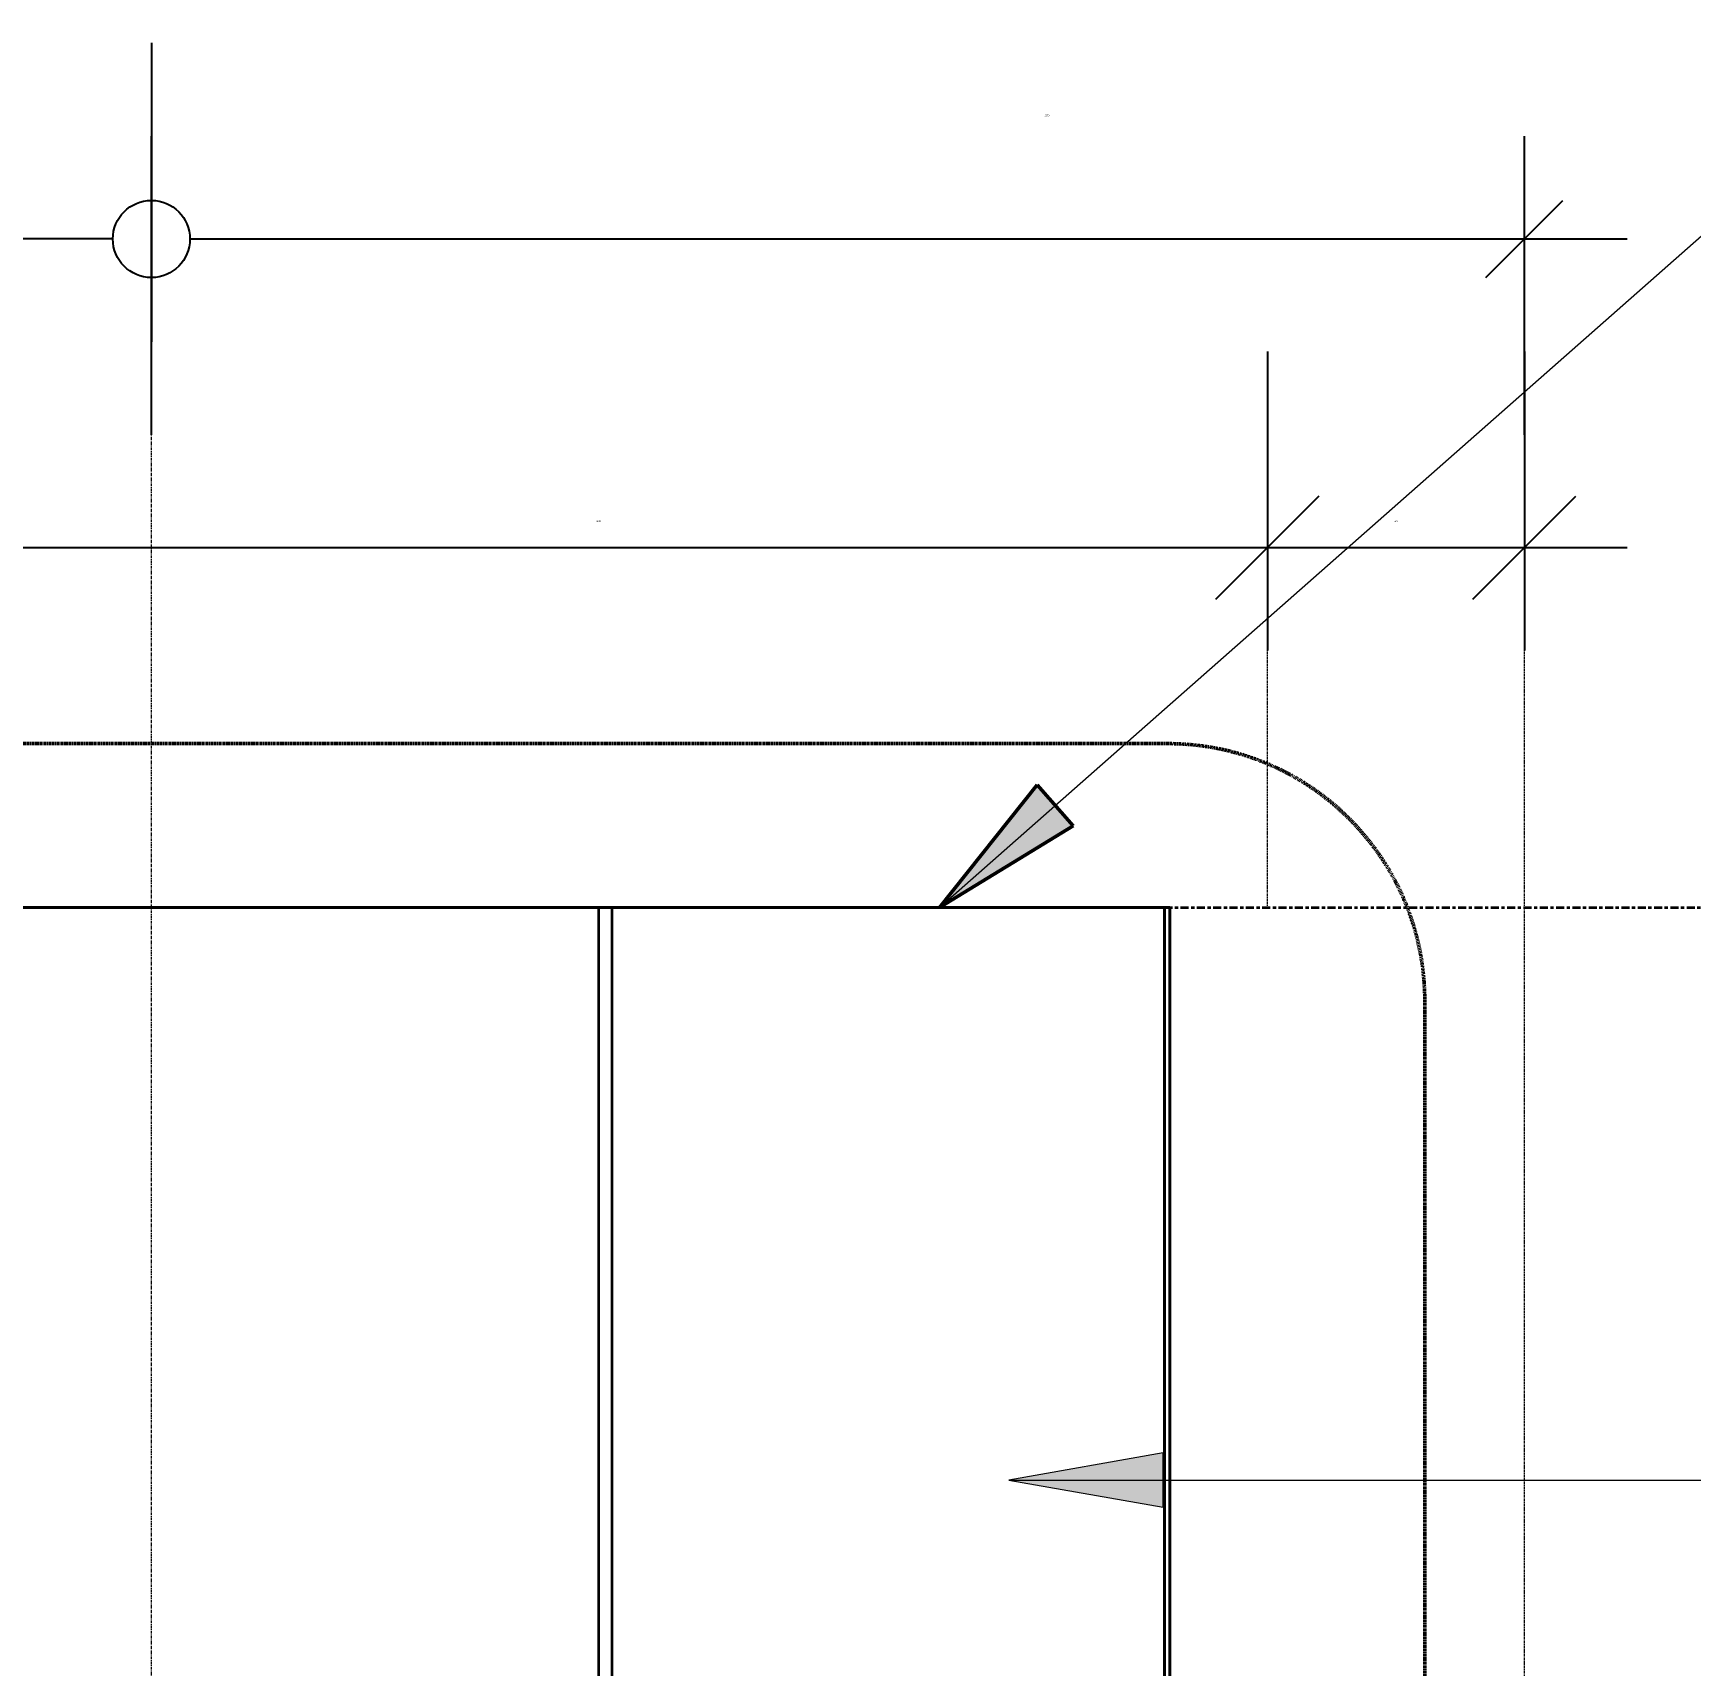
# Model space of a CAD drawing. Header units: millimetres. Extents: x -153298 to 620751, y -313239 to 250031.
# Drawn here: x 83375 to 86598, y -211069 to -207896 of the extents above; entities that cross this region are included whole.
import ezdxf

# ---------------------------------------------------------------- set-up
doc = ezdxf.new("R2010")
doc.units = ezdxf.units.MM
for name, pattern in [('Centre', [31.75, 6.35, -4.7625, 15.875, -4.7625]), ('DPA_Grid _ Level 100', [10, 5.5, -1.6, 1.3, -1.6]), ('DPA_Hidden 50', [3, 2, -1])]:
    doc.linetypes.add(name, pattern=pattern)
for name, color, linetype, lineweight in [('A-ANNO-DIMS', 7, 'Continuous', 9), ('A-DETL', 7, 'Continuous', 70), ('A-DETL-GENF', 7, 'Continuous', 35), ('A-FLOR-E', 7, 'Continuous', 35), ('A-FLOR-LEVL', 7, 'Continuous', 35), ('G-ANNO-SPOR', 7, 'Continuous', 9), ('G-ANNO-TEXT', 7, 'Continuous', 9), ('I-WALL-E', 7, 'Continuous', 35), ('S-GRID', 7, 'Continuous', 0), ('WALL-E', 7, 'Continuous', 35)]:
    doc.layers.add(name, color=color, linetype=linetype, lineweight=lineweight)
doc.styles.add('Arial_2', font='arial.ttf', dxfattribs={"height": 3})
doc.dimstyles.new('DPA-DIM-3_0_C-T', dxfattribs={"dimscale": 304.8, "dimtxt": 306.07782, "dimasz": 0.492126, "dimexe": 0.656168, "dimexo": 0.0625, "dimgap": 0.164042, "dimtad": 0, "dimjust": 2, "dimdec": 0, "dimzin": 0, "dimdsep": 46, "dimtxsty": 'Arial_2', "dimblk1": 'DOTBLANK', "dimblk2": 'OBLIQUE', "dimsah": 1, "dimcen": 0.09, "dimdle": 0.656168, "dimclrd": 7, "dimclre": 7, "dimclrt": 7, "dimadec": 8, "dimazin": 0, "dimtfac": 1, "dimtdec": 4, "dimtix": 1, "dimtmove": 2, "dimatfit": 3, "dimfxl": 1.312336, "dimfxlon": 1, "dimtvp": 1, "dimtolj": 1, "dimtzin": 0, "dimarcsym": 2})
doc.dimstyles.new('DPA-DIM-3_0_T-T', dxfattribs={"dimscale": 304.8, "dimtxt": 306.07782, "dimasz": 0.656168, "dimexe": 0.656168, "dimexo": 0.0625, "dimgap": 0.164042, "dimtad": 1, "dimdec": 0, "dimzin": 0, "dimdsep": 46, "dimtxsty": 'Arial_2', "dimblk1": 'OBLIQUE', "dimblk2": 'OBLIQUE', "dimsah": 1, "dimcen": 0.09, "dimdle": 0.656168, "dimclrd": 7, "dimclre": 7, "dimclrt": 7, "dimadec": 8, "dimazin": 0, "dimtfac": 1, "dimtdec": 4, "dimtix": 1, "dimtmove": 0, "dimatfit": 3, "dimfxl": 1.312336, "dimfxlon": 1, "dimtvp": 1, "dimtolj": 1, "dimtzin": 0, "dimarcsym": 2})

# ---------------------------------------------------------------- blocks, each defined once
blk = doc.blocks.new('DPA_AN_Callout - DPA_AN_Callout-15531120-2150-01 ENTRANCE 1 ELEVATION 4')
at = {"layer": 'A-DETL-GENF', "color": 7, "linetype": 'DPA_Hidden 50', "lineweight": 50}
for p, q in [((15776.2, 118618.4), (18227.9, 118618.4)), ((18727.9, 118118.4), (18727.9, 114036.5))]:
    blk.add_line(p, q, dxfattribs=at)
blk.add_arc((18227.9, 118118.4), 500, 0, 90, dxfattribs=at)
blk = doc.blocks.new('*D4600')
at = {"layer": 'DEFPOINTS', "color": 7, "transparency": 16777216}
for p in [(83604.6, -208154.4), (83604.6, -208154.4), (83604.6, -208295.9)]:
    blk.add_point(p, dxfattribs=at)
blk = doc.blocks.new('_DotBlank')
at = {"color": 7, "linetype": 'ByBlock', "lineweight": -2}
blk.add_line((-0.5, 0), (-1, 0), dxfattribs=at)
blk.add_circle((0, 0), 0.5, dxfattribs=at)
blk = doc.blocks.new('_None')
blk = doc.blocks.new('_Oblique')
at = {"color": 7, "linetype": 'ByBlock', "lineweight": -2}
blk.add_line((-0.5, -0.5), (0.5, 0.5), dxfattribs=at)
blk = doc.blocks.new('*D4601')
at = {"layer": 'A-ANNO-DIMS', "color": 7, "lineweight": -2, "transparency": 16777216}
for p, q in [((83604.6, -207914.9), (83604.6, -208495.9)), ((86274.2, -208676.8), (86274.2, -208095.9)), ((83754.6, -208295.9), (86474.2, -208295.9))]:
    blk.add_line(p, q, dxfattribs=at)
at = {"layer": 'DEFPOINTS', "color": 7, "transparency": 16777216}
for p in [(83604.6, -207895.9), (86274.2, -208295.9), (86274.2, -208695.9)]:
    blk.add_point(p, dxfattribs=at)
at = {"layer": 'A-ANNO-DIMS', "color": 7, "lineweight": -2, "transparency": 16777216, "xscale": 150, "yscale": 150, "zscale": 150, "rotation": 180}
blk.add_blockref('_DotBlank', (83604.6, -208295.9), dxfattribs=at)
at = {"layer": 'A-ANNO-DIMS', "color": 7, "lineweight": -2, "transparency": 16777216, "xscale": 150, "yscale": 150, "zscale": 150}
blk.add_blockref('_Oblique', (86274.2, -208295.9), dxfattribs=at)
at = {"layer": 'A-ANNO-DIMS', "color": 7, "transparency": 16777216, "insert": (85341.3, -208054.4), "char_height": 3, "width": 1107.531, "attachment_point": 1, "line_spacing_factor": 0.941778, "style": 'Arial_2'}
blk.add_mtext('\\A1;2670', dxfattribs=at)
blk = doc.blocks.new('*D4602')
at = {"layer": 'DEFPOINTS', "color": 7, "transparency": 16777216}
for p in [(83604.6, -208295.9), (83604.6, -208437.3), (83604.6, -208437.3)]:
    blk.add_point(p, dxfattribs=at)
blk = doc.blocks.new('*D4603')
at = {"layer": 'A-ANNO-DIMS', "color": 7, "lineweight": -2, "transparency": 16777216}
for p, q in [((83174.6, -208676.8), (83174.6, -208095.9)), ((83604.6, -208676.8), (83604.6, -208095.9)), ((83454.6, -208295.9), (82974.6, -208295.9))]:
    blk.add_line(p, q, dxfattribs=at)
at = {"layer": 'DEFPOINTS', "color": 7, "transparency": 16777216}
for p in [(83174.6, -208295.9), (83174.6, -208695.9), (83604.6, -208695.9)]:
    blk.add_point(p, dxfattribs=at)
at = {"layer": 'A-ANNO-DIMS', "color": 7, "lineweight": -2, "transparency": 16777216, "xscale": 150, "yscale": 150, "zscale": 150, "rotation": 180}
blk.add_blockref('_Oblique', (83174.6, -208295.9), dxfattribs=at)
at = {"layer": 'A-ANNO-DIMS', "color": 7, "lineweight": -2, "transparency": 16777216, "xscale": 150, "yscale": 150, "zscale": 150}
blk.add_blockref('_DotBlank', (83604.6, -208295.9), dxfattribs=at)
at = {"layer": 'A-ANNO-DIMS', "color": 7, "transparency": 16777216, "insert": (83184.6, -208054.4), "char_height": 3, "width": 830.648, "attachment_point": 1, "line_spacing_factor": 0.941778, "style": 'Arial_2'}
blk.add_mtext('\\A1;430', dxfattribs=at)
blk = doc.blocks.new('*D4630')
at = {"layer": 'A-ANNO-DIMS', "color": 7, "lineweight": -2, "transparency": 16777216}
for p, q in [((83174.6, -208514.9), (83174.6, -209095.9)), ((85774.6, -208514.9), (85774.6, -209095.9)), ((82974.6, -208895.9), (85974.6, -208895.9))]:
    blk.add_line(p, q, dxfattribs=at)
at = {"layer": 'DEFPOINTS', "color": 7, "transparency": 16777216}
for p in [(83174.6, -208495.9), (85774.6, -208495.9), (85774.6, -208895.9)]:
    blk.add_point(p, dxfattribs=at)
at = {"layer": 'A-ANNO-DIMS', "color": 7, "lineweight": -2, "transparency": 16777216, "xscale": 200, "yscale": 200, "zscale": 200, "rotation": 180}
blk.add_blockref('_Oblique', (83174.6, -208895.9), dxfattribs=at)
at = {"layer": 'A-ANNO-DIMS', "color": 7, "lineweight": -2, "transparency": 16777216, "xscale": 200, "yscale": 200, "zscale": 200}
blk.add_blockref('_Oblique', (85774.6, -208895.9), dxfattribs=at)
at = {"layer": 'A-ANNO-DIMS', "color": 7, "transparency": 16777216, "insert": (84474.6, -208844.3), "char_height": 3, "width": 1107.531, "attachment_point": 5, "style": 'Arial_2'}
blk.add_mtext('\\A1;2600', dxfattribs=at)
blk = doc.blocks.new('*D4631')
at = {"layer": 'A-ANNO-DIMS', "color": 7, "lineweight": -2, "transparency": 16777216}
for p, q in [((85774.6, -208514.9), (85774.6, -209095.9)), ((86274.2, -208514.9), (86274.2, -209095.9)), ((85574.6, -208895.9), (86474.2, -208895.9))]:
    blk.add_line(p, q, dxfattribs=at)
at = {"layer": 'DEFPOINTS', "color": 7, "transparency": 16777216}
for p in [(85774.6, -208495.9), (86274.2, -208495.9), (86274.2, -208895.9)]:
    blk.add_point(p, dxfattribs=at)
at = {"layer": 'A-ANNO-DIMS', "color": 7, "lineweight": -2, "transparency": 16777216, "xscale": 200, "yscale": 200, "zscale": 200, "rotation": 180}
blk.add_blockref('_Oblique', (85774.6, -208895.9), dxfattribs=at)
at = {"layer": 'A-ANNO-DIMS', "color": 7, "lineweight": -2, "transparency": 16777216, "xscale": 200, "yscale": 200, "zscale": 200}
blk.add_blockref('_Oblique', (86274.2, -208895.9), dxfattribs=at)
at = {"layer": 'A-ANNO-DIMS', "color": 7, "transparency": 16777216, "insert": (86024.4, -208844.3), "char_height": 3, "width": 830.648, "attachment_point": 5, "style": 'Arial_2'}
blk.add_mtext('\\A1;500', dxfattribs=at)

msp = doc.modelspace()

# ---------------------------------------------------------------- hatches: boundary and pattern name
at = {"layer": 'G-ANNO-SPOR', "lineweight": 50}
msp.add_hatch(color=7, dxfattribs=at).paths.add_polyline_path([(85136.7015, -209595.1981), (85396.7738, -209436.5771), (85326.8379, -209357.1932)])
at = {"layer": 'G-ANNO-TEXT'}
msp.add_hatch(color=7, dxfattribs=at).paths.add_polyline_path([(85271.726, -210708.3175), (85571.726, -210761.2156), (85571.726, -210655.4194)])

# ---------------------------------------------------------------- linework, layer by layer
at = {"layer": 'A-DETL', "color": 7, "linetype": 'DPA_Hidden 50', "lineweight": 9}
for p, q in [((85774.6466, -209595.1981), (85774.6466, -208631.596)), ((86274.2398, -213945.1981), (86274.2398, -208645.1981))]:
    msp.add_line(p, q, dxfattribs=at)
at = {"layer": 'A-FLOR-E', "color": 7}
for p, q in [((85274.6466, -209595.1981), (83674.6466, -209595.1981)), ((83674.6466, -209595.1981), (85274.6466, -209595.1981))]:
    msp.add_line(p, q, dxfattribs=at)
at = {"layer": 'A-FLOR-LEVL', "color": 7, "linetype": 'Centre'}
msp.add_line((60861.2198, -209595.1981), (102339.1881, -209595.1981), dxfattribs=at)
at = {"layer": 'G-ANNO-SPOR', "color": 7}
msp.add_line((85136.7015, -209595.1981), (87040.148, -207918.2957), dxfattribs=at)
at = {"layer": 'G-ANNO-SPOR', "color": 7, "lineweight": 50}
for p, q in [((85326.8379, -209357.1932), (85136.7015, -209595.1981)), ((85396.7738, -209436.5771), (85326.8379, -209357.1932)), ((85136.7015, -209595.1981), (85396.7738, -209436.5771))]:
    msp.add_line(p, q, dxfattribs=at)
at = {"layer": 'G-ANNO-TEXT', "color": 7}
for p, q in [((85571.726, -210655.4194), (85271.726, -210708.3175)), ((85571.726, -210761.2156), (85571.726, -210655.4194)), ((85271.726, -210708.3175), (85571.726, -210761.2156)), ((85271.726, -210708.3175), (89283.6621, -210708.3175))]:
    msp.add_line(p, q, dxfattribs=at)
at = {"layer": 'I-WALL-E', "color": 7}
for p, q in [((84474.6466, -209595.1981), (83174.6466, -209595.1981)), ((83174.6466, -209595.1981), (85574.6466, -209595.1981)), ((83374.6466, -209595.1981), (83179.6466, -209595.1981)), ((83374.6466, -209595.1981), (84449.6466, -209595.1981)), ((85574.6466, -209595.1981), (83374.6466, -209595.1981)), ((84474.6466, -209595.1981), (84449.6466, -209595.1981)), ((84474.6466, -222345.1981), (84474.6466, -209595.1981)), ((84474.6466, -209595.1981), (84499.6466, -209595.1981)), ((84474.6466, -222345.1981), (84474.6466, -209595.1981)), ((84474.6466, -209595.1981), (85574.6466, -209595.1981)), ((85574.6466, -209595.1981), (84499.6466, -209595.1981)), ((84499.6466, -209595.1981), (84499.6466, -222345.1981)), ((84499.6466, -209595.1981), (84499.6466, -222345.1981)), ((85574.6466, -209595.1981), (85574.6466, -214445.1981)), ((85574.6466, -214445.1981), (85574.6466, -209595.1981))]:
    msp.add_line(p, q, dxfattribs=at)
at = {"layer": 'S-GRID', "color": 7, "linetype": 'DPA_Grid _ Level 100'}
msp.add_line((83604.6437, -229056.5534), (83604.6437, -208295.861), dxfattribs=at)
at = {"layer": 'WALL-E', "color": 7}
for p, q in [((85574.6466, -214445.1981), (85574.6466, -209595.1981)), ((85574.6466, -214445.1981), (85574.6466, -209595.1981)), ((85574.6466, -209595.1981), (85574.6466, -214445.1981)), ((85574.6466, -214445.1981), (85574.6466, -209595.1981)), ((85574.6466, -209595.1981), (85574.6466, -214445.1981)), ((85574.6466, -214445.1981), (85574.6466, -209595.1981)), ((85574.6466, -209595.1981), (85574.6466, -214445.1981)), ((85574.6466, -214445.1981), (85574.6466, -209595.1981)), ((85574.6466, -209595.1981), (85574.6466, -214445.1981)), ((85574.6466, -214445.1981), (85574.6466, -209595.1981)), ((85574.6466, -209595.1981), (85574.6466, -214445.1981)), ((85574.6466, -214445.1981), (85574.6466, -209595.1981)), ((85574.6466, -209595.1981), (85574.6466, -214445.1981)), ((85574.6466, -214445.1981), (85574.6466, -209595.1981)), ((85574.6466, -209595.1981), (85574.6466, -214445.1981)), ((85574.6466, -214445.1981), (85574.6466, -209595.1981)), ((85574.6466, -209595.1981), (85574.6466, -214445.1981)), ((85574.6466, -214445.1981), (85574.6466, -209595.1981)), ((85574.6466, -209595.1981), (85574.6466, -214445.1981)), ((85574.6466, -214445.1981), (85574.6466, -209595.1981)), ((85574.6466, -209595.1981), (85574.6466, -214445.1981)), ((85574.6466, -214445.1981), (85574.6466, -209595.1981)), ((85574.6466, -209595.1981), (85574.6466, -214445.1981)), ((85574.6466, -209595.1981), (85574.6466, -214445.1981)), ((85574.6466, -209595.1981), (85584.6466, -209595.1981)), ((85574.6466, -209595.1981), (85584.6466, -209595.1981)), ((85584.6466, -209595.1981), (85574.6466, -209595.1981)), ((85574.6466, -209595.1981), (85584.6466, -209595.1981)), ((85574.6466, -209595.1981), (85584.6466, -209595.1981)), ((85584.6466, -209595.1981), (85574.6466, -209595.1981)), ((85574.6466, -209595.1981), (85584.6466, -209595.1981)), ((85584.6466, -209595.1981), (85574.6466, -209595.1981)), ((85574.6466, -209595.1981), (85584.6466, -209595.1981)), ((85584.6466, -209595.1981), (85574.6466, -209595.1981)), ((85574.6466, -209595.1981), (85584.6466, -209595.1981)), ((85584.6466, -209595.1981), (85574.6466, -209595.1981)), ((85574.6466, -209595.1981), (85584.6466, -209595.1981)), ((85584.6466, -209595.1981), (85574.6466, -209595.1981)), ((85574.6466, -209595.1981), (85584.6466, -209595.1981)), ((85584.6466, -209595.1981), (85574.6466, -209595.1981)), ((85574.6466, -209595.1981), (85584.6466, -209595.1981)), ((85584.6466, -209595.1981), (85574.6466, -209595.1981)), ((85574.6466, -209595.1981), (85584.6466, -209595.1981)), ((85584.6466, -209595.1981), (85574.6466, -209595.1981)), ((85574.6466, -209595.1981), (85584.6466, -209595.1981)), ((85584.6466, -209595.1981), (85574.6466, -209595.1981)), ((85574.6466, -209595.1981), (85584.6466, -209595.1981)), ((85584.6466, -209595.1981), (85574.6466, -209595.1981)), ((85574.6466, -209595.1981), (85584.6466, -209595.1981)), ((85584.6466, -209595.1981), (85574.6466, -209595.1981)), ((85584.6466, -214445.1981), (85584.6466, -209595.1981)), ((85584.6466, -209595.1981), (85584.6466, -214445.1981)), ((85584.6466, -214445.1981), (85584.6466, -209595.1981)), ((85584.6466, -209595.1981), (85584.6466, -214445.1981)), ((85584.6466, -209595.1981), (85584.6466, -214445.1981)), ((85584.6466, -214445.1981), (85584.6466, -209595.1981)), ((85584.6466, -209595.1981), (85584.6466, -214445.1981)), ((85584.6466, -214445.1981), (85584.6466, -209595.1981)), ((85584.6466, -209595.1981), (85584.6466, -214445.1981)), ((85584.6466, -214445.1981), (85584.6466, -209595.1981)), ((85584.6466, -209595.1981), (85584.6466, -214445.1981)), ((85584.6466, -214445.1981), (85584.6466, -209595.1981)), ((85584.6466, -209595.1981), (85584.6466, -214445.1981)), ((85584.6466, -214445.1981), (85584.6466, -209595.1981)), ((85584.6466, -209595.1981), (85584.6466, -214445.1981)), ((85584.6466, -214445.1981), (85584.6466, -209595.1981)), ((85584.6466, -209595.1981), (85584.6466, -214445.1981)), ((85584.6466, -214445.1981), (85584.6466, -209595.1981)), ((85584.6466, -209595.1981), (85584.6466, -214445.1981)), ((85584.6466, -214445.1981), (85584.6466, -209595.1981)), ((85584.6466, -209595.1981), (85584.6466, -214445.1981)), ((85584.6466, -214445.1981), (85584.6466, -209595.1981)), ((85584.6466, -209595.1981), (85584.6466, -214445.1981)), ((85584.6466, -214445.1981), (85584.6466, -209595.1981)), ((85584.6466, -209595.1981), (85584.6466, -214445.1981)), ((85584.6466, -214445.1981), (85584.6466, -209595.1981)), ((85574.6466, -214445.1981), (85574.6466, -209795.1981)), ((85574.6466, -209795.1981), (85574.6466, -214445.1981))]:
    msp.add_line(p, q, dxfattribs=at)

# ---------------------------------------------------------------- block references
at = {"layer": 'A-DETL-GENF', "color": 7}
msp.add_blockref('DPA_AN_Callout - DPA_AN_Callout-15531120-2150-01 ENTRANCE 1 ELEVATION 4', (67352.626, -327895.1981), dxfattribs=at)

# ---------------------------------------------------------------- dimensions: what is measured, and where the dimension line sits
at = {"layer": 'A-ANNO-DIMS', "color": 7}
for base, p1, p2, override, picture, middle in [((86274.2398, -208295.861), (83604.6437, -207895.861), (86274.2398, -208695.861), {"dimpost": '<>', "dimclrd": 7, "dimclre": 7, "dimclrt": 7, "dimfxl": 2786.88774}, '*D4601', (85895.0629, -208056.3921)), ((83174.6466, -208295.861), (83604.6437, -208695.861), (83174.6466, -208695.861), {"dimpost": '<>', "dimclrd": 7, "dimclre": 7, "dimclrt": 7, "dimfxl": 429.997178}, '*D4603', (83599.9706, -208056.3921))]:
    dim = msp.add_linear_dim(base=base, p1=p1, p2=p2, dimstyle='DPA-DIM-3_0_C-T', override=override, dxfattribs=at)
    dim.commit()
    dim.dimension.update_dxf_attribs({"geometry": picture, "text_midpoint": middle, "dimtype": 160})
for p1, p2, picture in [((83604.6437, -208154.4396), (83604.6437, -208154.4396), '*D4600'), ((83604.6437, -208437.2823), (83604.6437, -208437.2823), '*D4602')]:
    dim = msp.add_linear_dim(base=(83604.6437, -208295.861), p1=p1, p2=p2, text=' ', dimstyle='DPA-DIM-3_0_C-T', override={"dimpost": '<>', "dimblk": 'None', "dimse1": 1, "dimse2": 1, "dimsd1": 1, "dimsd2": 1, "dimclrd": 7, "dimclre": 7, "dimclrt": 7, "dimfxl": 0}, dxfattribs=at)
    dim.commit()
    dim.dimension.update_dxf_attribs({"geometry": picture, "text_midpoint": (83604.6437, -208295.861)})
for base, p1, p2, override, picture, middle in [((85774.6466, -208895.861), (83174.6466, -208495.861), (85774.6466, -208495.861), {"dimpost": '<>', "dimclrd": 7, "dimclre": 7, "dimclrt": 7, "dimfxl": 2600}, '*D4630', (84474.6466, -208844.3292)), ((86274.2398, -208895.861), (85774.6466, -208495.861), (86274.2398, -208495.861), {"dimpost": '<>', "dimclrd": 7, "dimclre": 7, "dimclrt": 7, "dimfxl": 499.593266}, '*D4631', (86024.4432, -208844.3292))]:
    dim = msp.add_linear_dim(base=base, p1=p1, p2=p2, dimstyle='DPA-DIM-3_0_T-T', override=override, dxfattribs=at)
    dim.commit()
    dim.dimension.update_dxf_attribs({"geometry": picture, "text_midpoint": middle})

doc.saveas('drawing.dxf')
